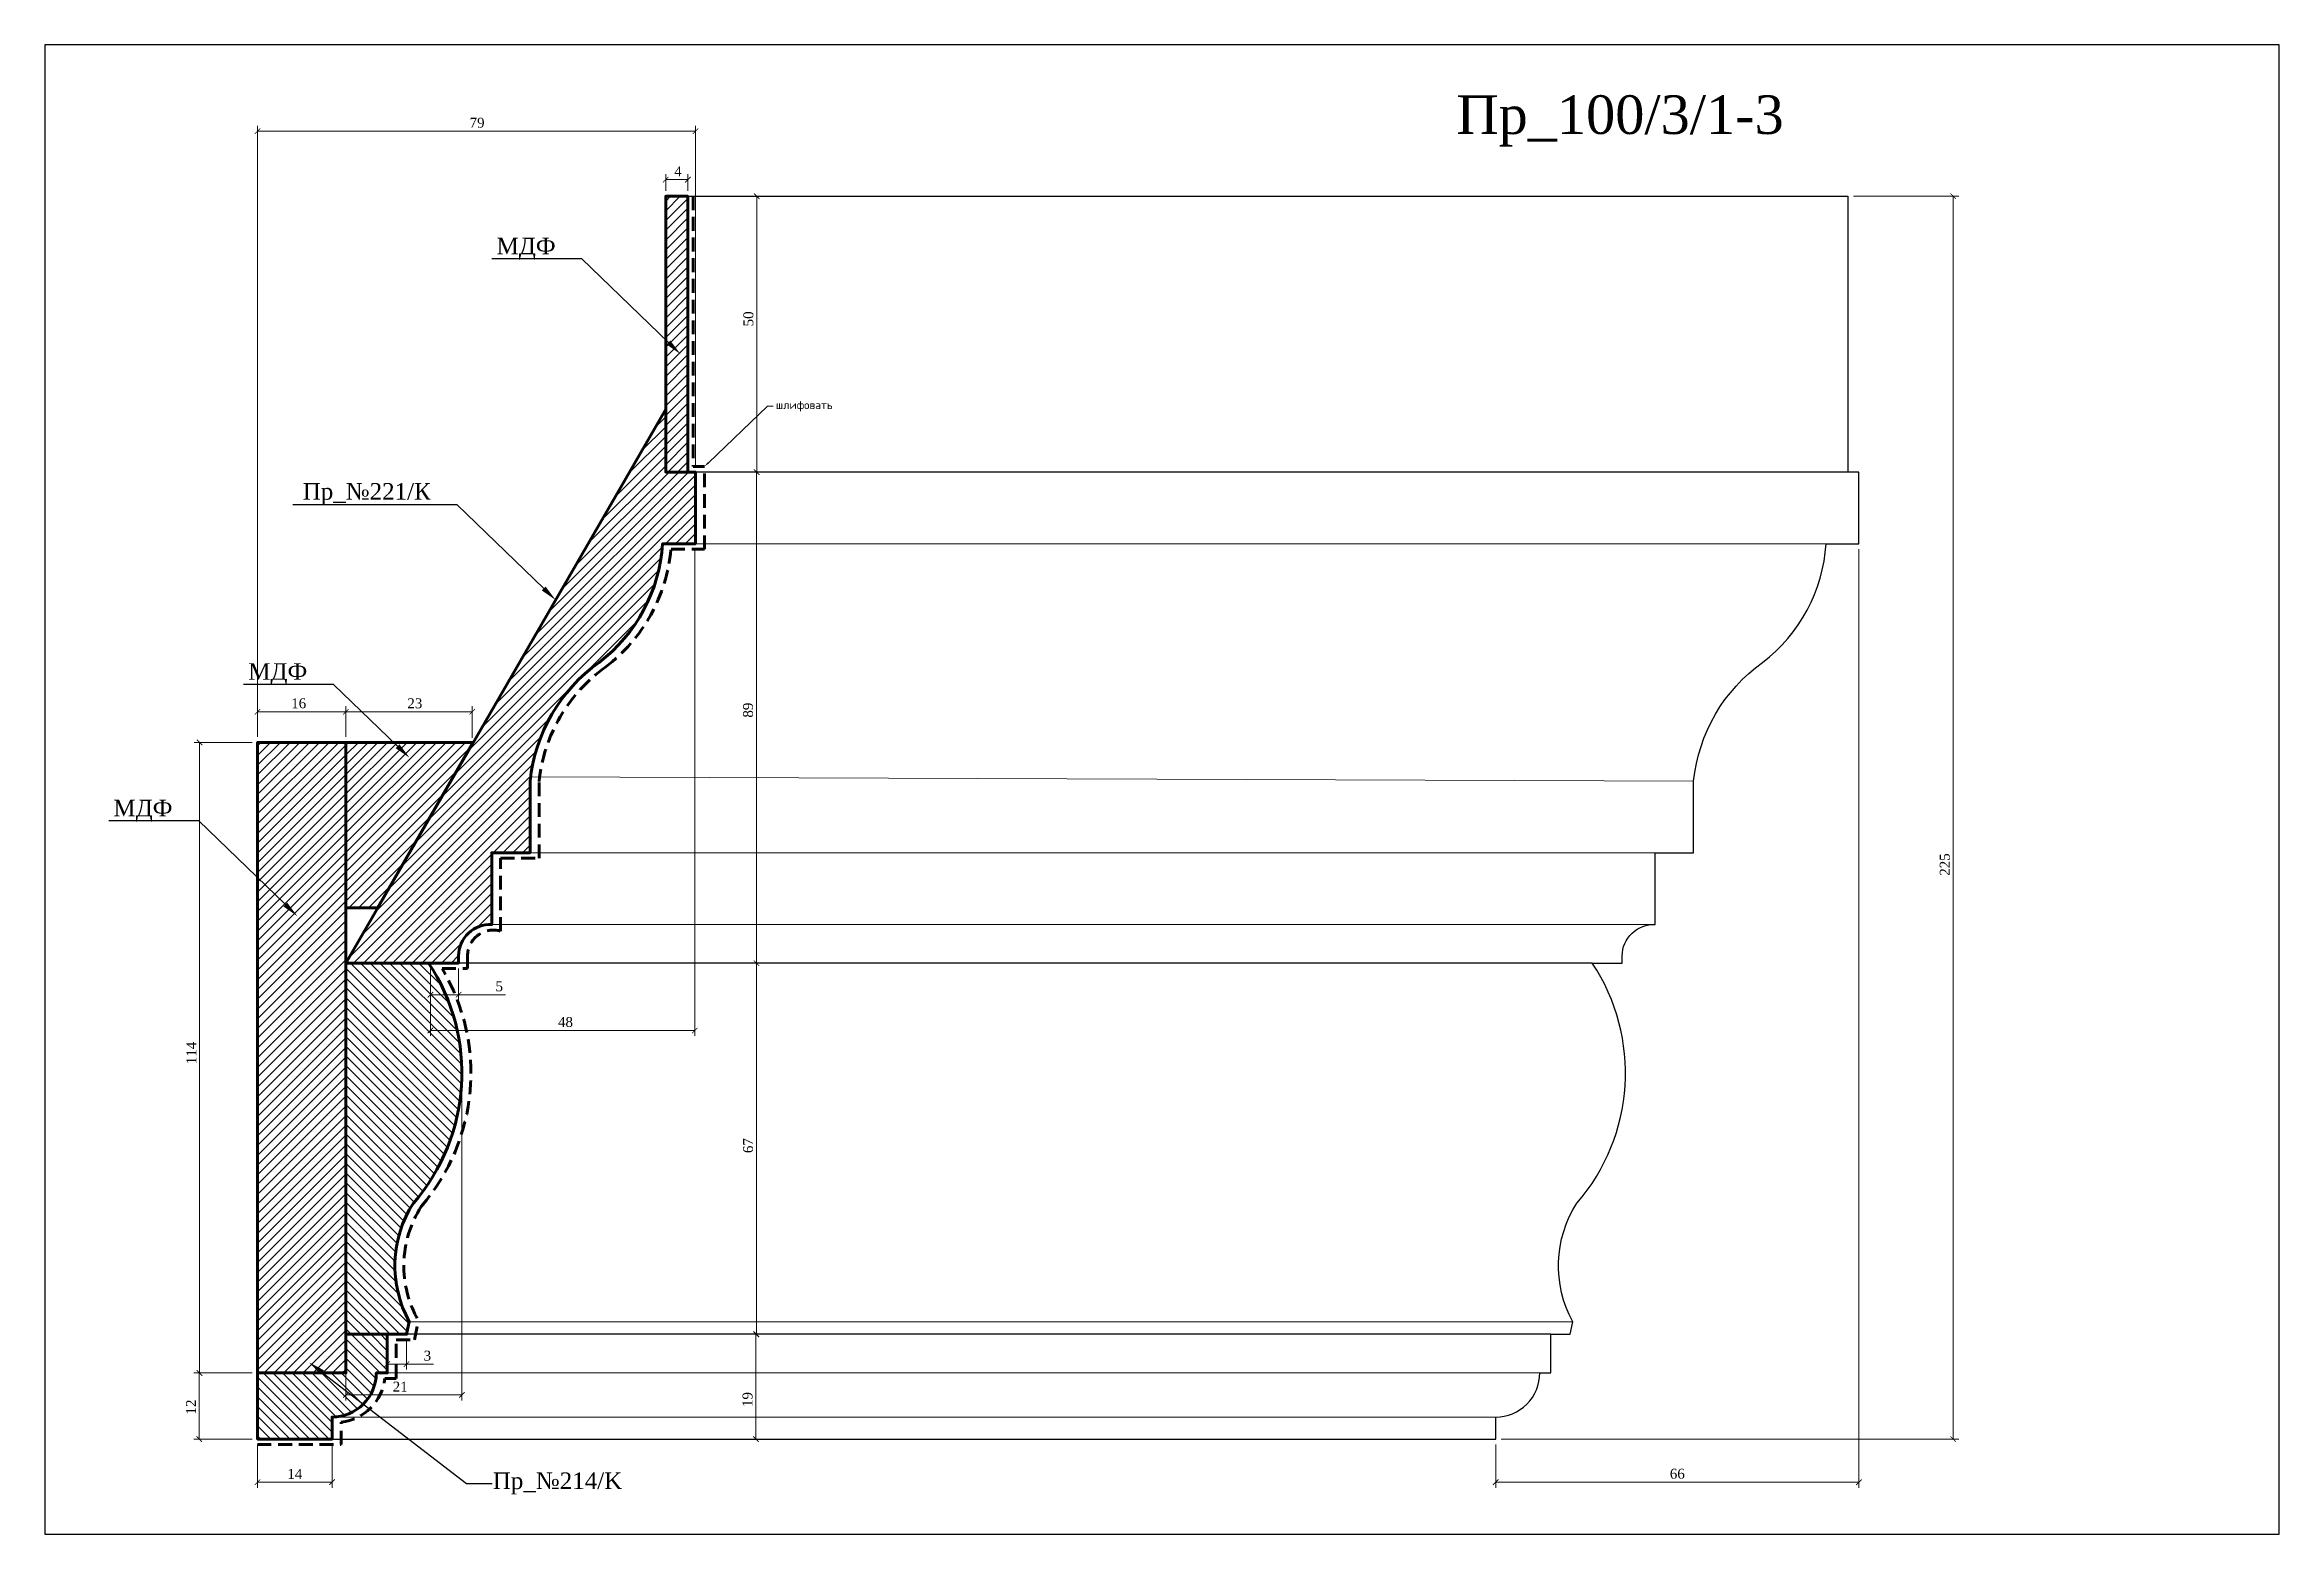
# Model space of a CAD drawing. Header units: millimetres. Extents: x 308845 to 309250, y -91294 to -91024.
import ezdxf
from ezdxf import colors
from ezdxf.entities.mleader import LeaderData, LeaderLine
from ezdxf.math import Vec2, Vec3

# ---------------------------------------------------------------- set-up
doc = ezdxf.new("R2010")
doc.units = ezdxf.units.MM
doc.header["$MEASUREMENT"] = 0
doc.linetypes.add('HIDDEN', pattern=[0.375, 0.25, -0.125])
doc.layers.add('Outside panel', color=7, linetype='Continuous', lineweight=18, true_color=0x7f5e57)
doc.layers.add('линия 50', color=1, linetype='Continuous', lineweight=140)
doc.layers.add('служебный слой РАЗМЕРЫ', color=7, linetype='Continuous', lineweight=9)
doc.layers.add('размеры в модели', color=7, linetype='Continuous')
doc.styles.add('ELECT', font='times.ttf')
doc.styles.get("Standard").update_dxf_attribs({"font": 'times.ttf'})
doc.styles.add('ЕСКД профили текст', font='isocpeur.ttf')
doc.dimstyles.new('M_1', dxfattribs={"dimtxt": 1.8, "dimasz": 1, "dimexe": 1, "dimexo": 1, "dimgap": 0.6, "dimtad": 1, "dimdec": 0, "dimdsep": 46, "dimtxsty": 'Standard', "dimblk": 'ARCHTICK', "dimcen": -5, "dimclrd": 7, "dimclre": 7, "dimclrt": 7, "dimadec": 0, "dimazin": 0, "dimtfac": 1, "dimtdec": 0, "dimtmove": 0, "dimatfit": 3, "dimfxl": 1, "dimtolj": 1, "dimtzin": 0, "dimlwd": 5, "dimlwe": 5, "dimarcsym": 0})
pattern_1 = [(45, (-369.569, 2071.4047), (-0.8838834765, 0.8838834765), [])]
pattern_2 = [(135, (3217.003, -607.2345), (-0.8838834765, -0.8838834765), [])]

# ---------------------------------------------------------------- blocks, each defined once
blk = doc.blocks.new('_ArchTick')
at = {"color": 0, "linetype": 'ByBlock', "const_width": 0.15}
blk.add_lwpolyline([(-0.5, -0.5), (0.5, 0.5)], dxfattribs=at)
blk = doc.blocks.new('*D18')
at = {"color": 7, "lineweight": 5, "ltscale": 1000, "transparency": 16777216}
for p, q in [((309174.13, -91115.88), (309174.13, -91285.96)), ((309108.29, -91278.16), (309108.29, -91285.96)), ((309108.29, -91284.96), (309174.13, -91284.96))]:
    blk.add_line(p, q, dxfattribs=at)
at = {"layer": 'Defpoints', "color": 0, "ltscale": 1000, "transparency": 16777216}
for p in [(309174.13, -91114.88), (309108.29, -91277.16), (309174.13, -91284.96)]:
    blk.add_point(p, dxfattribs=at)
at = {"color": 7, "lineweight": 5, "ltscale": 1000, "transparency": 16777216, "rotation": 180}
blk.add_blockref('_ArchTick', (309108.29, -91284.96), dxfattribs=at)
at = {"color": 7, "lineweight": 5, "ltscale": 1000, "transparency": 16777216}
blk.add_blockref('_ArchTick', (309174.13, -91284.96), dxfattribs=at)
at = {"color": 7, "ltscale": 1000, "transparency": 16777216, "insert": (309141.21, -91283.44), "char_height": 1.8, "attachment_point": 5}
blk.add_mtext('\\A1;66', dxfattribs=at)
blk = doc.blocks.new('*D17')
at = {"layer": 'Defpoints', "color": 0, "ltscale": 1000, "transparency": 16777216}
for p in [(308963.25, -91040.09), (308963.25, -91101.88), (308883.89, -91150.88)]:
    blk.add_point(p, dxfattribs=at)
at = {"layer": 'размеры в модели', "color": 7, "lineweight": 5, "ltscale": 1000, "transparency": 16777216}
for p, q in [((308883.89, -91149.88), (308883.89, -91039.09)), ((308963.25, -91100.88), (308963.25, -91039.09)), ((308883.89, -91040.09), (308963.25, -91040.09))]:
    blk.add_line(p, q, dxfattribs=at)
at = {"layer": 'размеры в модели', "color": 7, "lineweight": 5, "ltscale": 1000, "transparency": 16777216, "rotation": 180}
blk.add_blockref('_ArchTick', (308883.89, -91040.09), dxfattribs=at)
at = {"layer": 'размеры в модели', "color": 7, "lineweight": 5, "ltscale": 1000, "transparency": 16777216}
blk.add_blockref('_ArchTick', (308963.25, -91040.09), dxfattribs=at)
at = {"layer": 'размеры в модели', "color": 7, "ltscale": 1000, "transparency": 16777216, "insert": (308923.67, -91038.57), "char_height": 1.8, "attachment_point": 5}
blk.add_mtext('\\A1;79', dxfattribs=at)
blk = doc.blocks.new('*D16')
at = {"color": 7, "lineweight": 5, "ltscale": 1000, "transparency": 16777216}
for p, q in [((309173.13, -91051.88), (309192.21, -91051.88)), ((309191.21, -91051.88), (309191.21, -91277.16)), ((309109.29, -91277.16), (309192.21, -91277.16))]:
    blk.add_line(p, q, dxfattribs=at)
at = {"layer": 'Defpoints', "color": 0, "ltscale": 1000, "transparency": 16777216}
for p in [(309172.13, -91051.88), (309108.29, -91277.16), (309191.21, -91277.16)]:
    blk.add_point(p, dxfattribs=at)
at = {"color": 7, "lineweight": 5, "ltscale": 1000, "transparency": 16777216}
for p, rotation in [((309191.21, -91051.88), 90), ((309191.21, -91277.16), 270)]:
    blk.add_blockref('_ArchTick', p, dxfattribs=dict(at, rotation=rotation))
at = {"color": 7, "ltscale": 1000, "transparency": 16777216, "insert": (309189.69, -91173.01), "char_height": 1.8, "attachment_point": 5, "rotation": 90}
blk.add_mtext('\\A1;225', dxfattribs=at)
blk = doc.blocks.new('*D15')
at = {"layer": 'Defpoints', "color": 0, "ltscale": 1000, "transparency": 16777216}
for p in [(308883.89, -91265.16), (308873.33, -91277.16), (308883.89, -91277.16)]:
    blk.add_point(p, dxfattribs=at)
at = {"layer": 'размеры в модели', "color": 7, "lineweight": 5, "ltscale": 1000, "transparency": 16777216}
for p, q in [((308882.89, -91265.16), (308872.33, -91265.16)), ((308873.33, -91265.16), (308873.33, -91277.16)), ((308882.89, -91277.16), (308872.33, -91277.16))]:
    blk.add_line(p, q, dxfattribs=at)
for p, rotation in [((308873.33, -91265.16), 90), ((308873.33, -91277.16), 270)]:
    blk.add_blockref('_ArchTick', p, dxfattribs=dict(at, rotation=rotation))
at = {"layer": 'размеры в модели', "color": 7, "ltscale": 1000, "transparency": 16777216, "insert": (308871.83, -91271.35), "char_height": 1.8, "attachment_point": 5, "rotation": 90}
blk.add_mtext('\\A1;12', dxfattribs=at)
blk = doc.blocks.new('*D14')
at = {"layer": 'Defpoints', "color": 0, "ltscale": 1000, "transparency": 16777216}
for p in [(308883.89, -91150.88), (308873.4, -91265.16), (308883.89, -91265.16)]:
    blk.add_point(p, dxfattribs=at)
at = {"layer": 'размеры в модели', "color": 7, "lineweight": 5, "ltscale": 1000, "transparency": 16777216}
for p, q in [((308882.89, -91150.88), (308872.4, -91150.88)), ((308873.4, -91150.88), (308873.4, -91265.16)), ((308882.89, -91265.16), (308872.4, -91265.16))]:
    blk.add_line(p, q, dxfattribs=at)
for p, rotation in [((308873.4, -91150.88), 90), ((308873.4, -91265.16), 270)]:
    blk.add_blockref('_ArchTick', p, dxfattribs=dict(at, rotation=rotation))
at = {"layer": 'размеры в модели', "color": 7, "ltscale": 1000, "transparency": 16777216, "insert": (308871.9, -91207.17), "char_height": 1.8, "attachment_point": 5, "rotation": 90}
blk.add_mtext('\\A1;114', dxfattribs=at)
blk = doc.blocks.new('*D13')
at = {"layer": 'Defpoints', "color": 0, "ltscale": 1000, "transparency": 16777216}
for p in [(308922.81, -91145.32), (308899.9, -91150.88), (308922.81, -91151.06)]:
    blk.add_point(p, dxfattribs=at)
at = {"layer": 'размеры в модели', "color": 7, "lineweight": 5, "ltscale": 1000, "transparency": 16777216}
for p, q in [((308899.9, -91149.88), (308899.9, -91144.32)), ((308922.81, -91150.06), (308922.81, -91144.32)), ((308899.9, -91145.32), (308922.81, -91145.32))]:
    blk.add_line(p, q, dxfattribs=at)
at = {"layer": 'размеры в модели', "color": 7, "lineweight": 5, "ltscale": 1000, "transparency": 16777216, "rotation": 180}
blk.add_blockref('_ArchTick', (308899.9, -91145.32), dxfattribs=at)
at = {"layer": 'размеры в модели', "color": 7, "lineweight": 5, "ltscale": 1000, "transparency": 16777216}
blk.add_blockref('_ArchTick', (308922.81, -91145.32), dxfattribs=at)
at = {"layer": 'размеры в модели', "color": 7, "ltscale": 1000, "transparency": 16777216, "insert": (308912.4, -91143.8), "char_height": 1.8, "attachment_point": 5}
blk.add_mtext('\\A1;23', dxfattribs=at)
blk = doc.blocks.new('*D12')
at = {"layer": 'Defpoints', "color": 0, "ltscale": 1000, "transparency": 16777216}
for p in [(308899.9, -91145.32), (308883.89, -91150.88), (308899.9, -91150.88)]:
    blk.add_point(p, dxfattribs=at)
at = {"layer": 'размеры в модели', "color": 7, "lineweight": 5, "ltscale": 1000, "transparency": 16777216}
for p, q in [((308883.89, -91149.88), (308883.89, -91144.32)), ((308899.9, -91149.88), (308899.9, -91144.32)), ((308883.89, -91145.32), (308899.9, -91145.32))]:
    blk.add_line(p, q, dxfattribs=at)
at = {"layer": 'размеры в модели', "color": 7, "lineweight": 5, "ltscale": 1000, "transparency": 16777216, "rotation": 180}
blk.add_blockref('_ArchTick', (308883.89, -91145.32), dxfattribs=at)
at = {"layer": 'размеры в модели', "color": 7, "lineweight": 5, "ltscale": 1000, "transparency": 16777216}
blk.add_blockref('_ArchTick', (308899.9, -91145.32), dxfattribs=at)
at = {"layer": 'размеры в модели', "color": 7, "ltscale": 1000, "transparency": 16777216, "insert": (308891.35, -91143.8), "char_height": 1.8, "attachment_point": 5}
blk.add_mtext('\\A1;16', dxfattribs=at)
blk = doc.blocks.new('*D11')
at = {"layer": 'Defpoints', "color": 0, "ltscale": 1000, "transparency": 16777216}
for p in [(308920.93, -91210.81), (308899.9, -91258.16), (308920.93, -91269.15)]:
    blk.add_point(p, dxfattribs=at)
at = {"layer": 'размеры в модели', "color": 7, "lineweight": 5, "ltscale": 1000, "transparency": 16777216}
for p, q in [((308920.93, -91211.81), (308920.93, -91270.15)), ((308899.9, -91259.16), (308899.9, -91270.15)), ((308899.9, -91269.15), (308920.93, -91269.15))]:
    blk.add_line(p, q, dxfattribs=at)
at = {"layer": 'размеры в модели', "color": 7, "lineweight": 5, "ltscale": 1000, "transparency": 16777216, "rotation": 180}
blk.add_blockref('_ArchTick', (308899.9, -91269.15), dxfattribs=at)
at = {"layer": 'размеры в модели', "color": 7, "lineweight": 5, "ltscale": 1000, "transparency": 16777216}
blk.add_blockref('_ArchTick', (308920.93, -91269.15), dxfattribs=at)
at = {"layer": 'размеры в модели', "color": 7, "ltscale": 1000, "transparency": 16777216, "insert": (308909.75, -91267.65), "char_height": 1.8, "attachment_point": 5}
blk.add_mtext('\\A1;21', dxfattribs=at)
blk = doc.blocks.new('*D10')
at = {"layer": 'Defpoints', "color": 0, "ltscale": 1000, "transparency": 16777216}
for p in [(308963.14, -91114.88), (308915.22, -91190.88), (308963.14, -91203.09)]:
    blk.add_point(p, dxfattribs=at)
at = {"layer": 'размеры в модели', "color": 7, "lineweight": 5, "ltscale": 1000, "transparency": 16777216}
for p, q in [((308963.14, -91115.88), (308963.14, -91204.09)), ((308915.22, -91191.88), (308915.22, -91204.09)), ((308915.22, -91203.09), (308963.14, -91203.09))]:
    blk.add_line(p, q, dxfattribs=at)
at = {"layer": 'размеры в модели', "color": 7, "lineweight": 5, "ltscale": 1000, "transparency": 16777216, "rotation": 180}
blk.add_blockref('_ArchTick', (308915.22, -91203.09), dxfattribs=at)
at = {"layer": 'размеры в модели', "color": 7, "lineweight": 5, "ltscale": 1000, "transparency": 16777216}
blk.add_blockref('_ArchTick', (308963.14, -91203.09), dxfattribs=at)
at = {"layer": 'размеры в модели', "color": 7, "ltscale": 1000, "transparency": 16777216, "insert": (308939.7, -91201.57), "char_height": 1.8, "attachment_point": 5}
blk.add_mtext('\\A1;48', dxfattribs=at)
blk = doc.blocks.new('*D9')
at = {"layer": 'Defpoints', "color": 0, "ltscale": 1000, "transparency": 16777216}
for p in [(308915.22, -91190.88), (308920.33, -91190.88), (308920.33, -91196.61)]:
    blk.add_point(p, dxfattribs=at)
at = {"layer": 'размеры в модели', "color": 7, "lineweight": 5, "ltscale": 1000, "transparency": 16777216}
for p, q in [((308915.22, -91191.88), (308915.22, -91197.61)), ((308920.33, -91191.88), (308920.33, -91197.61)), ((308915.22, -91196.61), (308920.33, -91196.61)), ((308920.33, -91196.61), (308928.81, -91196.61))]:
    blk.add_line(p, q, dxfattribs=at)
at = {"layer": 'размеры в модели', "color": 7, "lineweight": 5, "ltscale": 1000, "transparency": 16777216, "rotation": 180}
blk.add_blockref('_ArchTick', (308915.22, -91196.61), dxfattribs=at)
at = {"layer": 'размеры в модели', "color": 7, "lineweight": 5, "ltscale": 1000, "transparency": 16777216}
blk.add_blockref('_ArchTick', (308920.33, -91196.61), dxfattribs=at)
at = {"layer": 'размеры в модели', "color": 7, "ltscale": 1000, "transparency": 16777216, "insert": (308927.7, -91195.1), "char_height": 1.8, "attachment_point": 5}
blk.add_mtext('\\A1;5', dxfattribs=at)
blk = doc.blocks.new('*D8')
at = {"layer": 'Defpoints', "color": 0, "ltscale": 1000, "transparency": 16777216}
for p in [(308907.4, -91258.16), (308910.89, -91258.16), (308910.89, -91263.56)]:
    blk.add_point(p, dxfattribs=at)
at = {"layer": 'размеры в модели', "color": 7, "lineweight": 5, "ltscale": 1000, "transparency": 16777216}
for p, q in [((308907.4, -91259.16), (308907.4, -91264.56)), ((308910.89, -91259.16), (308910.89, -91264.56)), ((308907.4, -91263.56), (308910.89, -91263.56)), ((308910.89, -91263.56), (308915.78, -91263.56))]:
    blk.add_line(p, q, dxfattribs=at)
at = {"layer": 'размеры в модели', "color": 7, "lineweight": 5, "ltscale": 1000, "transparency": 16777216, "rotation": 180}
blk.add_blockref('_ArchTick', (308907.4, -91263.56), dxfattribs=at)
at = {"layer": 'размеры в модели', "color": 7, "lineweight": 5, "ltscale": 1000, "transparency": 16777216}
blk.add_blockref('_ArchTick', (308910.89, -91263.56), dxfattribs=at)
at = {"layer": 'размеры в модели', "color": 7, "ltscale": 1000, "transparency": 16777216, "insert": (308914.68, -91262.04), "char_height": 1.8, "attachment_point": 5}
blk.add_mtext('\\A1;3', dxfattribs=at)
blk = doc.blocks.new('*D7')
at = {"layer": 'Defpoints', "color": 0, "ltscale": 1000, "transparency": 16777216}
for p in [(308883.89, -91277.16), (308897.4, -91277.16), (308897.4, -91284.96)]:
    blk.add_point(p, dxfattribs=at)
at = {"layer": 'размеры в модели', "color": 7, "lineweight": 5, "ltscale": 1000, "transparency": 16777216}
for p, q in [((308883.89, -91278.16), (308883.89, -91285.96)), ((308897.4, -91278.16), (308897.4, -91285.96)), ((308883.89, -91284.96), (308897.4, -91284.96))]:
    blk.add_line(p, q, dxfattribs=at)
at = {"layer": 'размеры в модели', "color": 7, "lineweight": 5, "ltscale": 1000, "transparency": 16777216, "rotation": 180}
blk.add_blockref('_ArchTick', (308883.89, -91284.96), dxfattribs=at)
at = {"layer": 'размеры в модели', "color": 7, "lineweight": 5, "ltscale": 1000, "transparency": 16777216}
blk.add_blockref('_ArchTick', (308897.4, -91284.96), dxfattribs=at)
at = {"layer": 'размеры в модели', "color": 7, "ltscale": 1000, "transparency": 16777216, "insert": (308890.65, -91283.46), "char_height": 1.8, "attachment_point": 5}
blk.add_mtext('\\A1;14', dxfattribs=at)
blk = doc.blocks.new('*D6')
at = {"layer": 'Defpoints', "color": 0, "ltscale": 1000, "transparency": 16777216}
for p in [(308907.4, -91258.16), (308974.22, -91258.16), (308897.34, -91277.16)]:
    blk.add_point(p, dxfattribs=at)
at = {"layer": 'размеры в модели', "color": 7, "lineweight": 5, "ltscale": 1000, "transparency": 16777216}
for p, q in [((308908.4, -91258.16), (308975.22, -91258.16)), ((308974.22, -91277.16), (308974.22, -91258.16)), ((308898.34, -91277.16), (308975.22, -91277.16))]:
    blk.add_line(p, q, dxfattribs=at)
for p, rotation in [((308974.22, -91258.16), 90), ((308974.22, -91277.16), 270)]:
    blk.add_blockref('_ArchTick', p, dxfattribs=dict(at, rotation=rotation))
at = {"layer": 'размеры в модели', "color": 7, "ltscale": 1000, "transparency": 16777216, "insert": (308972.7, -91269.99), "char_height": 1.8, "attachment_point": 5, "rotation": 90}
blk.add_mtext('\\A1;19', dxfattribs=at)
blk = doc.blocks.new('*D5')
at = {"layer": 'Defpoints', "color": 0, "ltscale": 1000, "transparency": 16777216}
for p in [(308915.22, -91190.88), (308910.89, -91258.16), (308974.31, -91258.16)]:
    blk.add_point(p, dxfattribs=at)
at = {"layer": 'размеры в модели', "color": 7, "lineweight": 5, "ltscale": 1000, "transparency": 16777216}
for p, q in [((308916.22, -91190.88), (308975.31, -91190.88)), ((308974.31, -91190.88), (308974.31, -91258.16)), ((308911.89, -91258.16), (308975.31, -91258.16))]:
    blk.add_line(p, q, dxfattribs=at)
for p, rotation in [((308974.31, -91190.88), 90), ((308974.31, -91258.16), 270)]:
    blk.add_blockref('_ArchTick', p, dxfattribs=dict(at, rotation=rotation))
at = {"layer": 'размеры в модели', "color": 7, "ltscale": 1000, "transparency": 16777216, "insert": (308972.8, -91223.96), "char_height": 1.8, "attachment_point": 5, "rotation": 90}
blk.add_mtext('\\A1;67', dxfattribs=at)
blk = doc.blocks.new('*D4')
at = {"layer": 'Defpoints', "color": 0, "ltscale": 1000, "transparency": 16777216}
for p in [(308963.25, -91101.88), (308920.37, -91190.88), (308974.31, -91190.88)]:
    blk.add_point(p, dxfattribs=at)
at = {"layer": 'размеры в модели', "color": 7, "lineweight": 5, "ltscale": 1000, "transparency": 16777216}
for p, q in [((308964.25, -91101.88), (308975.31, -91101.88)), ((308974.31, -91101.88), (308974.31, -91190.88)), ((308921.37, -91190.88), (308975.31, -91190.88))]:
    blk.add_line(p, q, dxfattribs=at)
for p, rotation in [((308974.31, -91101.88), 90), ((308974.31, -91190.88), 270)]:
    blk.add_blockref('_ArchTick', p, dxfattribs=dict(at, rotation=rotation))
at = {"layer": 'размеры в модели', "color": 7, "ltscale": 1000, "transparency": 16777216, "insert": (308972.8, -91145.03), "char_height": 1.8, "attachment_point": 5, "rotation": 90}
blk.add_mtext('\\A1;89', dxfattribs=at)
blk = doc.blocks.new('*D3')
at = {"layer": 'Defpoints', "color": 0, "ltscale": 1000, "transparency": 16777216}
for p in [(308961.87, -91051.88), (308961.87, -91101.88), (308974.37, -91101.88)]:
    blk.add_point(p, dxfattribs=at)
at = {"layer": 'размеры в модели', "color": 7, "lineweight": 5, "ltscale": 1000, "transparency": 16777216}
for p, q in [((308962.87, -91051.88), (308975.37, -91051.88)), ((308974.37, -91051.88), (308974.37, -91101.88)), ((308962.87, -91101.88), (308975.37, -91101.88))]:
    blk.add_line(p, q, dxfattribs=at)
for p, rotation in [((308974.37, -91051.88), 90), ((308974.37, -91101.88), 270)]:
    blk.add_blockref('_ArchTick', p, dxfattribs=dict(at, rotation=rotation))
at = {"layer": 'размеры в модели', "color": 7, "ltscale": 1000, "transparency": 16777216, "insert": (308972.86, -91074.11), "char_height": 1.8, "attachment_point": 5, "rotation": 90}
blk.add_mtext('\\A1;50', dxfattribs=at)
blk = doc.blocks.new('*D2')
at = {"layer": 'Defpoints', "color": 0, "ltscale": 1000, "transparency": 16777216}
for p in [(308957.87, -91051.88), (308961.87, -91048.87), (308961.87, -91051.88)]:
    blk.add_point(p, dxfattribs=at)
at = {"layer": 'размеры в модели', "color": 7, "lineweight": 5, "ltscale": 1000, "transparency": 16777216}
for p, q in [((308957.87, -91050.88), (308957.87, -91047.87)), ((308961.87, -91050.88), (308961.87, -91047.87)), ((308957.87, -91048.87), (308961.87, -91048.87))]:
    blk.add_line(p, q, dxfattribs=at)
at = {"layer": 'размеры в модели', "color": 7, "lineweight": 5, "ltscale": 1000, "transparency": 16777216, "rotation": 180}
blk.add_blockref('_ArchTick', (308957.87, -91048.87), dxfattribs=at)
at = {"layer": 'размеры в модели', "color": 7, "lineweight": 5, "ltscale": 1000, "transparency": 16777216}
blk.add_blockref('_ArchTick', (308961.87, -91048.87), dxfattribs=at)
at = {"layer": 'размеры в модели', "color": 7, "ltscale": 1000, "transparency": 16777216, "insert": (308960.09, -91047.37), "char_height": 1.8, "attachment_point": 5}
blk.add_mtext('\\A1;4', dxfattribs=at)

msp = doc.modelspace()

# ---------------------------------------------------------------- hatches: boundary and pattern name
at = {"layer": 'Outside panel', "ltscale": 1000}
h = msp.add_hatch(dxfattribs=at)
h.set_pattern_fill('ANSI31', color=5, scale=10)
h.set_pattern_definition(pattern_1)
h.paths.add_polyline_path([(308961.87, -91051.88), (308957.87, -91051.88), (308957.87, -91101.88), (308961.87, -91101.88)])
h = msp.add_hatch(dxfattribs=at)
h.set_pattern_fill('ANSI31', color=256, scale=10)
h.set_pattern_definition([(45, (3217.003, -607.2345), (-0.8838834765, 0.8838834765), [])])
h.paths.add_polyline_path([(308945.78, -91136.38, 0.217324), (308957.29, -91114.88), (308963.25, -91114.88), (308963.25, -91101.88), (308957.87, -91101.88), (308957.87, -91090.48), (308951.29, -91101.88), (308899.9, -91190.88), (308913.25, -91190.88), (308920.33, -91190.88), (308920.33, -91189.68, -0.429311), (308926.33, -91183.89), (308926.33, -91170.88), (308933.29, -91170.88), (308933.29, -91157.88, -0.215343)])
h = msp.add_hatch(dxfattribs=at)
h.set_pattern_fill('ANSI31', color=5, scale=10)
h.set_pattern_definition(pattern_1)
h.paths.add_polyline_path([(308899.9, -91150.88), (308883.89, -91150.88), (308883.89, -91265.16), (308899.9, -91265.16), (308899.9, -91258.16), (308899.9, -91190.88)])
h = msp.add_hatch(dxfattribs=at)
h.set_pattern_fill('ANSI31', color=5, scale=10)
h.set_pattern_definition(pattern_1)
h.paths.add_polyline_path([(308922.9, -91150.88), (308899.9, -91150.88), (308899.9, -91180.88), (308905.65, -91180.88)])
h = msp.add_hatch(dxfattribs=at)
h.set_pattern_fill('ANSI31', color=256, scale=10, angle=90)
h.set_pattern_definition(pattern_2)
h.paths.add_polyline_path([(308914.9, -91190.88), (308913.25, -91190.88), (308899.9, -91190.88), (308899.9, -91258.16), (308910.89, -91258.16), (308911.39, -91255.88, -0.275617), (308912.13, -91234.38, 0.337336)])
h = msp.add_hatch(dxfattribs=at)
h.set_pattern_fill('ANSI31', color=256, scale=10, angle=90)
h.set_pattern_definition(pattern_2)
h.paths.add_polyline_path([(308905.4, -91265.16), (308907.4, -91265.16), (308907.4, -91258.16), (308899.9, -91258.16), (308899.9, -91265.16), (308883.89, -91265.16), (308883.89, -91277.16), (308897.4, -91277.16), (308897.4, -91273.16, 0.414214)])

# ---------------------------------------------------------------- linework, layer by layer
at = {"linetype": 'Continuous', "lineweight": 15}
for p, q in [((309168.17, -91114.88), (308963.14, -91114.88)), ((309144.17, -91157.88), (308933.38, -91157.09)), ((309137.22, -91170.88), (308933.29, -91170.88)), ((309137.22, -91183.89), (308926.08, -91183.88)), ((309122.28, -91255.88), (308911.39, -91255.88)), ((309116.29, -91265.16), (308907.4, -91265.16)), ((309108.29, -91273.16), (308897.4, -91273.16))]:
    msp.add_line(p, q, dxfattribs=at)
at = {"color": 7}
for p, q in [((309125.79, -91190.88), (308920.37, -91190.88)), ((309118.29, -91258.16), (308910.75, -91258.16))]:
    msp.add_line(p, q, dxfattribs=at)
at = {"color": 6, "ltscale": 1000}
msp.add_lwpolyline([(308845.31, -91294.41), (309250.31, -91294.41), (309250.31, -91024.41), (308845.31, -91024.41)], close=True, dxfattribs=at)
at = {"color": 7}
msp.add_lwpolyline([(308961.87, -91051.88), (309172.13, -91051.88), (309172.13, -91101.88), (308963.25, -91101.88)], dxfattribs=at)
msp.add_lwpolyline([(308897.34, -91277.16), (309108.29, -91277.16), (309108.29, -91273.16, 0.414214), (309116.29, -91265.16), (309118.29, -91265.16), (309118.29, -91258.16), (309121.77, -91258.16), (309122.28, -91255.88, -0.275617), (309123.02, -91234.38, 0.337336), (309125.79, -91190.88), (309131.22, -91190.88), (309131.22, -91189.59, -0.429311), (309137.22, -91183.89), (309137.22, -91170.88), (309144.17, -91170.88), (309144.17, -91157.88, -0.215343), (309156.67, -91136.38, 0.217324), (309168.17, -91114.88), (309174.13, -91114.88), (309174.13, -91101.88), (308968.99, -91101.88)], format="xyb", dxfattribs=at)
at = {"layer": 'линия 50', "color": 7}
for points in [[(308961.87, -91101.88), (308957.87, -91101.88), (308957.87, -91051.88), (308961.87, -91051.88)], [(308899.9, -91150.88), (308883.89, -91150.88), (308883.89, -91265.16), (308899.9, -91265.16)], [(308905.65, -91180.88), (308922.9, -91150.88), (308899.9, -91150.88), (308899.9, -91180.88)]]:
    msp.add_lwpolyline(points, close=True, dxfattribs=at)
at = {"layer": 'линия 50', "color": 1, "linetype": 'HIDDEN', "ltscale": 10, "true_color": 0xff0909}
msp.add_lwpolyline([(308962.87, -91051.88), (308962.87, -91100.88)], dxfattribs=at)
at = {"layer": 'линия 50', "color": 7}
for points in [[(308963.25, -91101.88), (308957.87, -91101.88), (308957.87, -91090.48), (308951.29, -91101.88), (308899.9, -91190.88), (308913.25, -91190.88), (308920.33, -91190.88), (308920.33, -91189.59, -0.424695), (308926.33, -91183.89), (308926.33, -91170.88), (308933.29, -91170.88), (308933.29, -91157.88, -0.215343), (308945.78, -91136.38, 0.217324), (308957.29, -91114.88), (308963.25, -91114.88), (308963.25, -91101.88), (308957.87, -91101.88)], [(308899.9, -91190.88), (308914.9, -91190.88, -0.337336), (308912.13, -91234.38, 0.275617), (308911.39, -91255.88), (308910.89, -91258.16), (308899.9, -91258.16), (308899.9, -91190.88)], [(308907.4, -91258.16), (308907.4, -91265.16), (308905.4, -91265.16, -0.414214), (308897.4, -91273.16), (308897.4, -91277.16), (308883.89, -91277.16), (308883.89, -91265.16), (308899.9, -91265.16), (308899.9, -91258.16), (308907.4, -91258.16)]]:
    msp.add_lwpolyline(points, format="xyb", dxfattribs=at)
at = {"layer": 'линия 50', "color": 1, "linetype": 'HIDDEN', "ltscale": 10, "true_color": 0xff0909}
msp.add_lwpolyline([(308883.89, -91278.16), (308899.03, -91278.16), (308899.03, -91274.1, 0.350397), (308906.97, -91266.16), (308909.03, -91266.16), (308909.03, -91259.16), (308912.31, -91259.16), (308913.07, -91255.72, -0.279704), (308913.56, -91234.98, 0.323021), (308917.34, -91191.88), (308921.95, -91191.88), (308921.95, -91189.59, -0.498232), (308927.95, -91185.06), (308927.95, -91171.88), (308934.91, -91171.88), (308934.91, -91157.94, -0.215026), (308947, -91137.19, 0.209375), (308958.83, -91115.88), (308964.87, -91115.88), (308964.87, -91100.88), (308962.87, -91100.88)], format="xyb", dxfattribs=at)

# ---------------------------------------------------------------- texts
at = {"color": 7, "ltscale": 1000, "style": 'ELECT'}
msp.add_text('Пр_100/3/1-3', height=7, dxfattribs=at).set_placement((309101.18, -91040.59))

# ---------------------------------------------------------------- dimensions: what is measured, and where the dimension line sits
at = {"color": 5, "ltscale": 1000}
dim = msp.add_linear_dim(base=(309191.21, -91277.16), p1=(309172.13, -91051.88), p2=(309108.29, -91277.16), angle=90, dimstyle='M_1', dxfattribs=at)
dim.commit()
dim.dimension.update_dxf_attribs({"geometry": '*D16', "text_midpoint": (309191.21, -91173.01), "dimtype": 128})
at = {"color": 7, "ltscale": 1000}
dim = msp.add_linear_dim(base=(309174.13, -91284.96), p1=(309108.29, -91277.16), p2=(309174.13, -91114.88), dimstyle='M_1', dxfattribs=at)
dim.commit()
dim.dimension.update_dxf_attribs({"geometry": '*D18', "text_midpoint": (309141.21, -91284.96), "dimtype": 128})
at = {"layer": 'размеры в модели', "color": 5, "ltscale": 1000}
for base, p1, p2, picture, middle in [((308963.25, -91040.09), (308883.89, -91150.88), (308963.25, -91101.88), '*D17', (308923.67, -91040.09)), ((308961.87, -91048.87), (308957.87, -91051.88), (308961.87, -91051.88), '*D2', (308960.09, -91048.87)), ((308963.14, -91203.09), (308915.22, -91190.88), (308963.14, -91114.88), '*D10', (308939.7, -91203.09)), ((308899.9, -91145.32), (308883.89, -91150.88), (308899.9, -91150.88), '*D12', (308891.35, -91145.32)), ((308922.81, -91145.32), (308899.9, -91150.88), (308922.81, -91151.06), '*D13', (308912.4, -91145.32)), ((308920.33, -91196.61), (308915.22, -91190.88), (308920.33, -91190.88), '*D9', (308927.7, -91196.61)), ((308920.93, -91269.15), (308899.9, -91258.16), (308920.93, -91210.81), '*D11', (308909.75, -91269.15)), ((308910.89, -91263.56), (308907.4, -91258.16), (308910.89, -91258.16), '*D8', (308914.68, -91263.56)), ((308897.4, -91284.96), (308883.89, -91277.16), (308897.4, -91277.16), '*D7', (308890.65, -91284.96))]:
    dim = msp.add_linear_dim(base=base, p1=p1, p2=p2, dimstyle='M_1', dxfattribs=at)
    dim.commit()
    dim.dimension.update_dxf_attribs({"geometry": picture, "text_midpoint": middle, "dimtype": 128})
for base, p1, p2, picture, middle in [((308974.37, -91101.88), (308961.87, -91051.88), (308961.87, -91101.88), '*D3', (308974.37, -91074.11)), ((308974.31, -91190.88), (308963.25, -91101.88), (308920.37, -91190.88), '*D4', (308974.31, -91145.03)), ((308873.4, -91265.16), (308883.89, -91150.88), (308883.89, -91265.16), '*D14', (308873.4, -91207.17)), ((308974.31, -91258.16), (308915.22, -91190.88), (308910.89, -91258.16), '*D5', (308974.31, -91223.96)), ((308974.22, -91258.16), (308897.34, -91277.16), (308907.4, -91258.16), '*D6', (308974.22, -91269.99)), ((308873.33, -91277.16), (308883.89, -91265.16), (308883.89, -91277.16), '*D15', (308873.33, -91271.35))]:
    dim = msp.add_linear_dim(base=base, p1=p1, p2=p2, angle=90, dimstyle='M_1', dxfattribs=at)
    dim.commit()
    dim.dimension.update_dxf_attribs({"geometry": picture, "text_midpoint": middle, "dimtype": 128})

# ---------------------------------------------------------------- leaders
at = {"layer": 'размеры в модели', "color": 7, "ltscale": 1000}
ml = msp.add_multileader_mtext('Standard', dxfattribs=at)
ml.set_content('\\A1;МДФ  ', color=7)
ml.set_leader_properties()
ml.build(insert=Vec2(0, 0))
ml.multileader.update_dxf_attribs({"text_right_attachment_type": 6, "dogleg_length": 0.36, "arrow_head_size": 3})
ctx = ml.context
ctx.base_point, ctx.char_height, ctx.arrow_head_size, ctx.landing_gap_size, ctx.plane_origin = Vec3(308927.6, -91061.32), 3, 3, 0.09, Vec3(308941.96, -91083.2)
ctx.right_attachment, ctx.text_align_type = 6, 2
notes = []
notes.append((ctx, [(0, (1, 1, 0), (308942.68, -91063.24), (-1, 0), 4.68, [(0, [(308960.53, -91080.48)], 0, [])])]))
ctx.mtext.insert, ctx.mtext.alignment, ctx.mtext.flow_direction = Vec3(308937.91, -91059.4), 3, 5
ml = msp.add_multileader_mtext('Standard', dxfattribs=at)
ml.set_content('\\A1;Пр_№221/К  ', color=7)
ml.set_leader_properties()
ml.build(insert=Vec2(0, 0))
ml.multileader.update_dxf_attribs({"text_right_attachment_type": 6, "dogleg_length": 0.36, "arrow_head_size": 3})
ctx = ml.context
ctx.base_point, ctx.char_height, ctx.arrow_head_size, ctx.landing_gap_size, ctx.plane_origin = Vec3(308892.6, -91105.85), 3, 3, 0.09, Vec3(308919.33, -91127.79)
ctx.right_attachment, ctx.text_align_type = 6, 2
notes.append((ctx, [(0, (1, 1, 0), (308920.05, -91107.82), (-1, 0), 4.68, [(0, [(308937.91, -91125.06)], 0, [])])]))
ctx.mtext.insert, ctx.mtext.alignment, ctx.mtext.flow_direction = Vec3(308915.28, -91103.87), 3, 5
ml = msp.add_multileader_mtext('Standard', dxfattribs=at)
ml.set_content('\\A1;МДФ  ', color=7)
ml.set_leader_properties()
ml.build(insert=Vec2(0, 0))
ml.multileader.update_dxf_attribs({"text_right_attachment_type": 6, "dogleg_length": 0.36, "arrow_head_size": 3})
ctx = ml.context
ctx.base_point, ctx.char_height, ctx.arrow_head_size, ctx.landing_gap_size, ctx.plane_origin = Vec3(308882.59, -91138.45), 3, 3, 0.09, Vec3(308892.85, -91156.37)
ctx.right_attachment, ctx.text_align_type = 6, 2
notes.append((ctx, [(0, (1, 1, 0), (308897.67, -91140.37), (-1, 0), 4.68, [(0, [(308911.43, -91153.65)], 0, [])])]))
ctx.mtext.insert, ctx.mtext.alignment, ctx.mtext.flow_direction = Vec3(308892.9, -91136.52), 3, 5
ml = msp.add_multileader_mtext('Standard', dxfattribs=at)
ml.set_content('\\A1;МДФ  ', color=7)
ml.set_leader_properties()
ml.build(insert=Vec2(0, 0))
ml.multileader.update_dxf_attribs({"text_right_attachment_type": 6, "dogleg_length": 0.36, "arrow_head_size": 3})
ctx = ml.context
ctx.base_point, ctx.char_height, ctx.arrow_head_size, ctx.landing_gap_size, ctx.plane_origin = Vec3(308858.15, -91163.19), 3, 3, 0.09, Vec3(308872.51, -91185.07)
ctx.right_attachment, ctx.text_align_type = 6, 2
notes.append((ctx, [(0, (1, 1, 0), (308873.23, -91165.11), (-1, 0), 4.68, [(0, [(308891.09, -91182.35)], 0, [])])]))
ctx.mtext.insert, ctx.mtext.alignment, ctx.mtext.flow_direction = Vec3(308868.47, -91161.27), 3, 5
ml = msp.add_multileader_mtext('Standard', dxfattribs=at)
ml.set_content('\\A1;Пр_№214/K ', color=7)
ml.set_leader_properties()
ml.build(insert=Vec2(0, 0))
ml.multileader.update_dxf_attribs({"text_right_attachment_type": 6, "dogleg_length": 0.36, "arrow_head_size": 3})
ctx = ml.context
ctx.base_point, ctx.char_height, ctx.arrow_head_size, ctx.landing_gap_size, ctx.plane_origin = Vec3(308926.44, -91285.18), 3, 3, 0.09, Vec3(308925.81, -91305.14)
ctx.right_attachment = 6
notes.append((ctx, [(1, (1, 1, 0), (308921.76, -91285.18), (1, 0), 4.68, [(0, [(308893.24, -91263.25)], 0, [])])]))
ctx.mtext.insert, ctx.mtext.flow_direction = Vec3(308926.53, -91283.2), 5
at = {"layer": 'служебный слой РАЗМЕРЫ'}
ml = msp.add_multileader_mtext('Standard', dxfattribs=at)
ml.set_content('\\A1;шлифовать', color=256, style='ЕСКД профили текст')
ml.set_leader_properties(color=256, linetype='ByLayer', lineweight=-1)
ml.build(insert=Vec2(0, 0))
ml.multileader.update_dxf_attribs({"dogleg_length": 1, "arrow_head_size": 1})
ctx = ml.context
ctx.base_point, ctx.char_height, ctx.arrow_head_size, ctx.landing_gap_size, ctx.plane_origin = Vec3(308977.34, -91089.95), 1.5, 1, 0.5, Vec3(308990.81, -91063.78)
notes.append((ctx, [(1, (1, 1, 0), (308976.34, -91089.95), (1, 0), 1, [(0, [(308964.87, -91100.88)], 0, [])])]))
ctx.mtext.insert, ctx.mtext.flow_direction = Vec3(308977.84, -91088.97), 5
for ctx, leaders in notes:
    for number, flags, end, landing, length, lines in leaders:
        leader = LeaderData()
        leader.index, (leader.has_last_leader_line, leader.has_dogleg_vector, leader.attachment_direction) = number, flags
        leader.last_leader_point, leader.dogleg_vector, leader.dogleg_length = Vec3(end), Vec3(landing), length
        for number, points, colour, breaks in lines:
            line = LeaderLine()
            line.index, line.vertices, line.color, line.breaks = number, Vec3.list(points), colors.encode_raw_color(colour), breaks
            leader.lines.append(line)
        ctx.leaders.append(leader)

doc.saveas('drawing.dxf')
